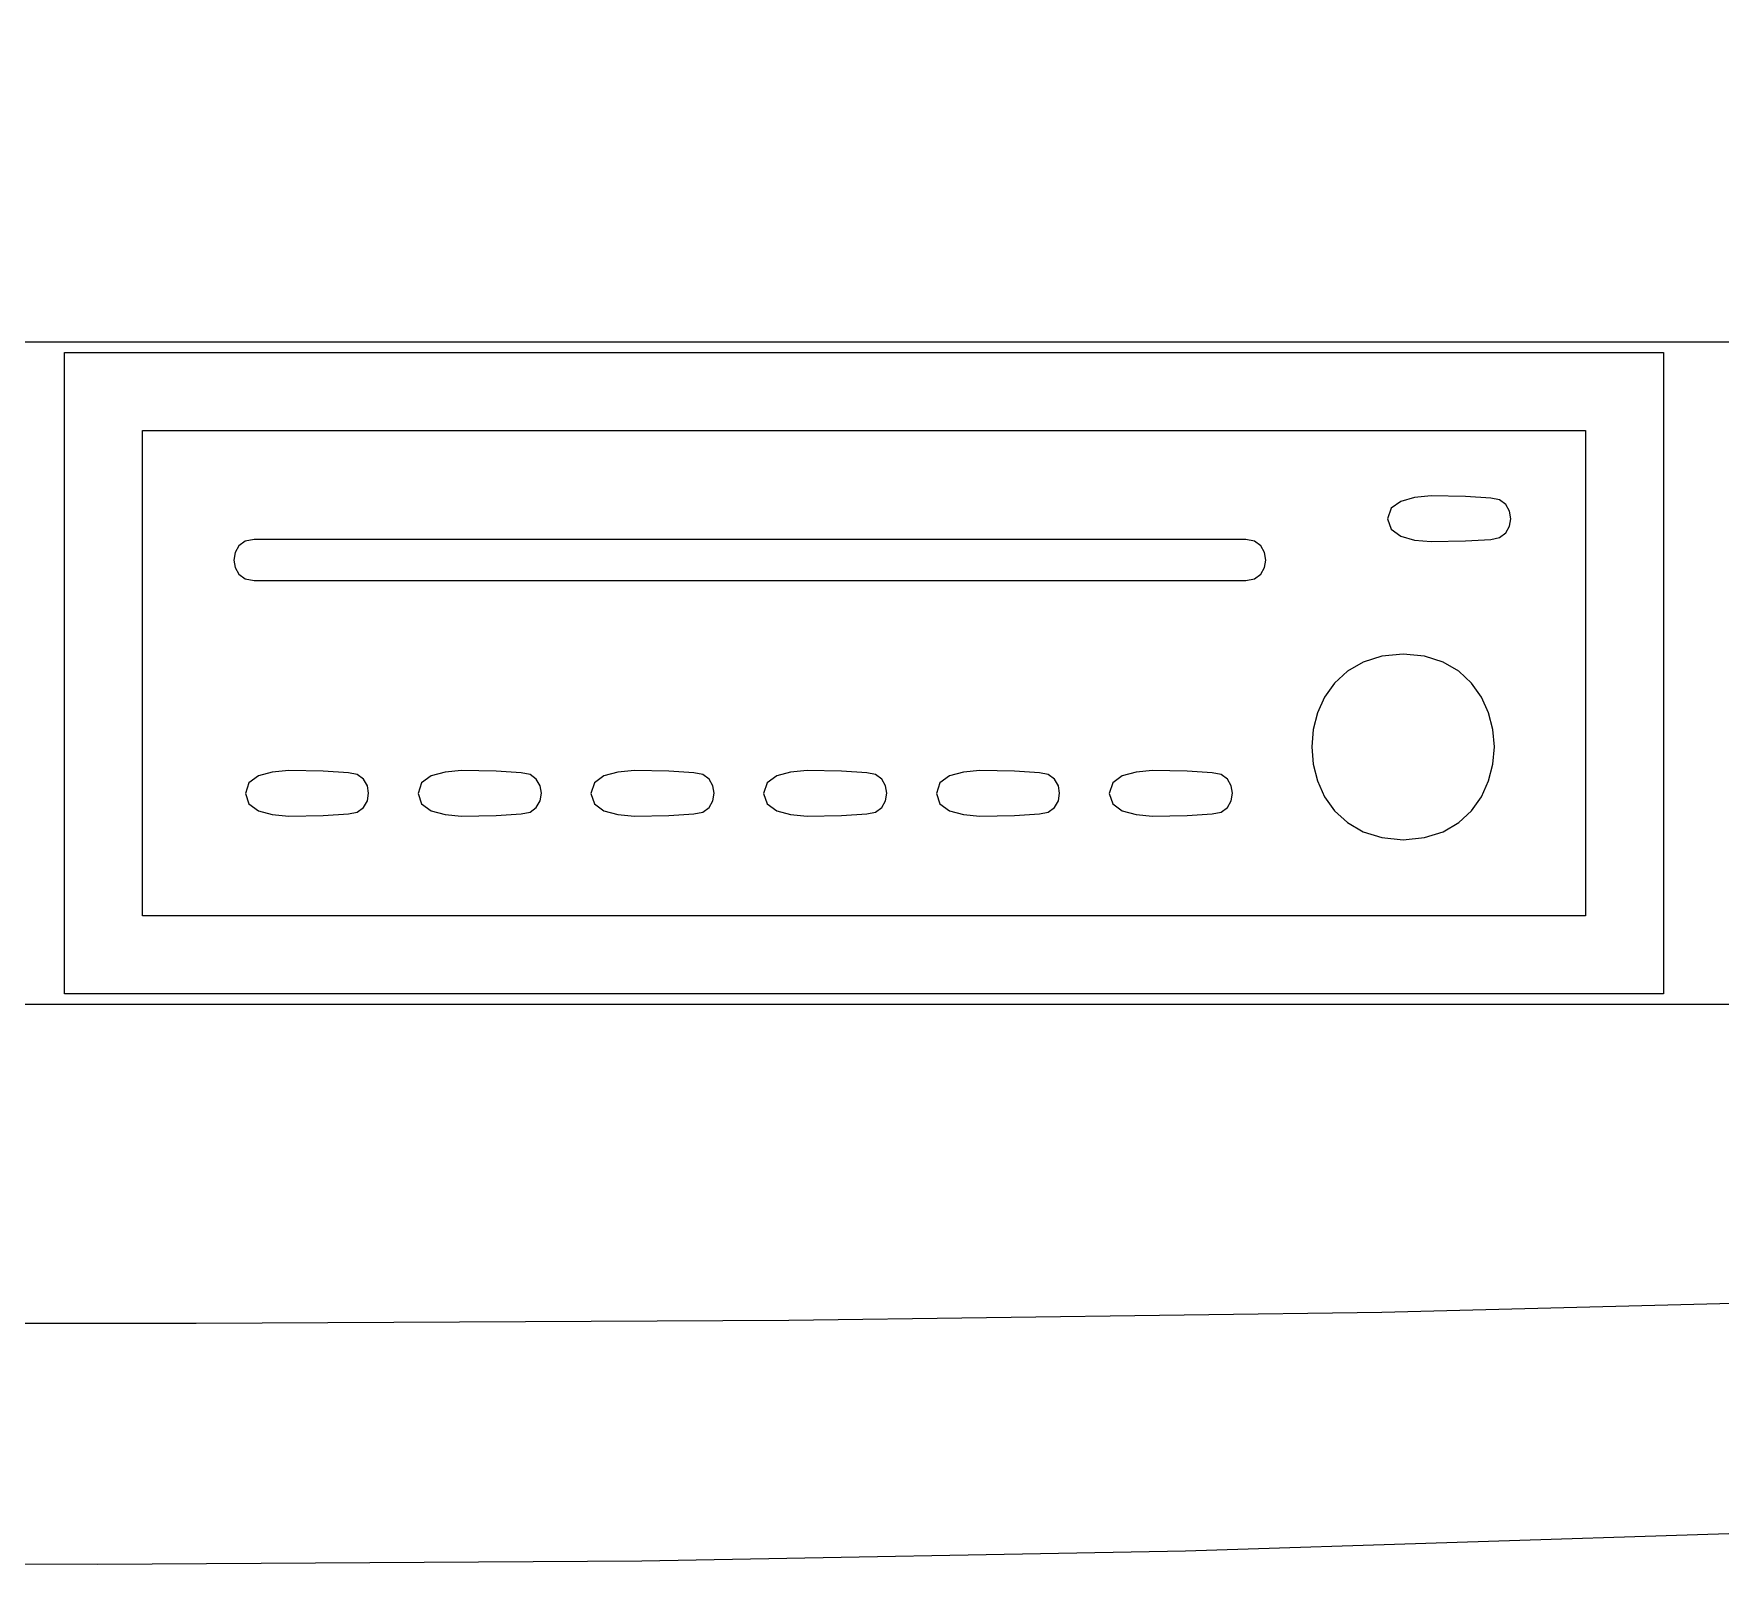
# Model space of a CAD drawing. Header units: centimetres. Extents: x -55 to 59, y -21 to 8.
# Drawn here: x 10.906 to 12.18, y -7.757 to -6.596 of the extents above; entities that cross this region are included whole.
import ezdxf

# ---------------------------------------------------------------- set-up
doc = ezdxf.new("R2010")
doc.units = ezdxf.units.CM
doc.header["$MEASUREMENT"] = 0
doc.layers.add('Camada 1', color=7, linetype='Continuous')

msp = doc.modelspace()

# ---------------------------------------------------------------- linework, layer by layer
at = {"layer": 'Camada 1', "color": 3, "lineweight": 9}
for points, knots in [([(9.23183, -7.85483), (9.23183, -7.85483), (13.74085, -7.85831), (13.74085, -7.85831), (13.74085, -7.85831), (13.74085, -7.85831), (17.8057, -4.70721), (17.8057, -4.70721), (17.8057, -4.70721), (17.8057, -4.70721), (8.83148, -4.71093), (8.83148, -4.71093), (8.83148, -4.71093), (8.83148, -4.71093), (9.23183, -7.85483), (9.23183, -7.85483)], [0, 0, 0, 0, 0.2, 0.2, 0.2, 0.2, 0.4, 0.4, 0.4, 0.4, 0.6, 0.6, 0.6, 0.6, 1, 1, 1, 1]), ([(9.99006, -6.85014), (9.99006, -6.85014), (9.95152, -6.00147), (9.95152, -6.00147), (9.95152, -6.00147), (9.95152, -6.00147), (9.91489, -4.88644), (9.91489, -4.88644), (9.91489, -4.88644), (9.91489, -4.88644), (14.12511, -4.88646), (14.12511, -4.88646), (14.12511, -4.88646), (14.12511, -4.88646), (14.02479, -7.33633), (14.02479, -7.33633), (14.02479, -7.33633), (14.02479, -7.33633), (14.01768, -7.34572), (14.01768, -7.34572), (14.01768, -7.34572), (14.01768, -7.34572), (14.00552, -7.35573), (14.00552, -7.35573), (14.00552, -7.35573), (14.00552, -7.35573), (13.97204, -7.37576), (13.97204, -7.37576), (13.97204, -7.37576), (13.97204, -7.37576), (13.93637, -7.39271), (13.93637, -7.39271), (13.93637, -7.39271), (13.93637, -7.39271), (13.91048, -7.4029), (13.91048, -7.4029), (13.91048, -7.4029), (13.91048, -7.4029), (13.65694, -7.45834), (13.65694, -7.45834), (13.65694, -7.45834), (13.65694, -7.45834), (13.05323, -7.51818), (13.05323, -7.51818), (13.05323, -7.51818), (13.05323, -7.51818), (12.36569, -7.54967), (12.36569, -7.54967), (12.36569, -7.54967), (12.36569, -7.54967), (11.92392, -7.56106), (11.92392, -7.56106), (11.92392, -7.56106), (11.92392, -7.56106), (11.47627, -7.56713), (11.47627, -7.56713), (11.47627, -7.56713), (11.47627, -7.56713), (11.02853, -7.56942), (11.02853, -7.56942), (11.02853, -7.56942), (11.02853, -7.56942), (10.58646, -7.56948), (10.58646, -7.56948), (10.58646, -7.56948), (10.58646, -7.56948), (10.03421, -7.56584), (10.03421, -7.56584), (10.03421, -7.56584), (10.03421, -7.56584), (9.99006, -6.85014), (9.99006, -6.85014)], [0, 0, 0, 0, 0.0526316, 0.0526316, 0.0526316, 0.0526316, 0.1052632, 0.1052632, 0.1052632, 0.1052632, 0.1578947, 0.1578947, 0.1578947, 0.1578947, 0.2105263, 0.2105263, 0.2105263, 0.2105263, 0.2631579, 0.2631579, 0.2631579, 0.2631579, 0.3157895, 0.3157895, 0.3157895, 0.3157895, 0.3684211, 0.3684211, 0.3684211, 0.3684211, 0.4210526, 0.4210526, 0.4210526, 0.4210526, 0.4736842, 0.4736842, 0.4736842, 0.4736842, 0.5263158, 0.5263158, 0.5263158, 0.5263158, 0.5789474, 0.5789474, 0.5789474, 0.5789474, 0.6315789, 0.6315789, 0.6315789, 0.6315789, 0.6842105, 0.6842105, 0.6842105, 0.6842105, 0.7368421, 0.7368421, 0.7368421, 0.7368421, 0.7894737, 0.7894737, 0.7894737, 0.7894737, 0.8421053, 0.8421053, 0.8421053, 0.8421053, 0.8947368, 0.8947368, 0.8947368, 0.8947368, 1, 1, 1, 1])]:
    msp.add_open_spline(points, degree=3, knots=knots, dxfattribs=at)
at = {"layer": 'Camada 1', "color": 1, "lineweight": 9}
for points, knots in [([(17.69174, -4.70727), (17.69174, -4.70727), (16.76242, -5.44997), (16.76242, -5.44997), (16.76242, -5.44997), (16.76242, -5.44997), (16.30551, -5.8126), (16.30551, -5.8126), (16.30551, -5.8126), (16.30551, -5.8126), (15.85048, -6.17021), (15.85048, -6.17021), (15.85048, -6.17021), (15.85048, -6.17021), (15.39488, -6.52341), (15.39488, -6.52341), (15.39488, -6.52341), (15.39488, -6.52341), (14.93624, -6.87281), (14.93624, -6.87281), (14.93624, -6.87281), (14.93624, -6.87281), (14.47211, -7.21901), (14.47211, -7.21901), (14.47211, -7.21901), (14.47211, -7.21901), (14.23722, -7.3911), (14.23722, -7.3911), (14.23722, -7.3911), (14.23722, -7.3911), (14.00003, -7.56262), (14.00003, -7.56262), (14.00003, -7.56262), (14.00003, -7.56262), (13.98093, -7.57044), (13.98093, -7.57044), (13.98093, -7.57044), (13.98093, -7.57044), (13.94592, -7.57889), (13.94592, -7.57889), (13.94592, -7.57889), (13.94592, -7.57889), (13.83686, -7.59705), (13.83686, -7.59705), (13.83686, -7.59705), (13.83686, -7.59705), (13.6903, -7.61598), (13.6903, -7.61598), (13.6903, -7.61598), (13.6903, -7.61598), (13.5237, -7.63454), (13.5237, -7.63454), (13.5237, -7.63454), (13.5237, -7.63454), (13.20018, -7.6661), (13.20018, -7.6661), (13.20018, -7.6661), (13.20018, -7.6661), (13.00591, -7.68272), (13.00591, -7.68272), (13.00591, -7.68272), (13.00591, -7.68272), (12.80115, -7.69691), (12.80115, -7.69691), (12.80115, -7.69691), (12.80115, -7.69691), (12.59626, -7.70922), (12.59626, -7.70922), (12.59626, -7.70922), (12.59626, -7.70922), (12.18617, -7.72861), (12.18617, -7.72861), (12.18617, -7.72861), (12.18617, -7.72861), (11.77575, -7.74164), (11.77575, -7.74164), (11.77575, -7.74164), (11.77575, -7.74164), (11.36511, -7.74909), (11.36511, -7.74909), (11.36511, -7.74909), (11.36511, -7.74909), (10.95438, -7.75172), (10.95438, -7.75172), (10.95438, -7.75172), (10.95438, -7.75172), (10.54367, -7.75031), (10.54367, -7.75031), (10.54367, -7.75031), (10.54367, -7.75031), (10.13308, -7.74562), (10.13308, -7.74562), (10.13308, -7.74562), (10.13308, -7.74562), (9.72275, -7.73842), (9.72275, -7.73842), (9.72275, -7.73842), (9.72275, -7.73842), (9.69229, -7.73589), (9.69229, -7.73589), (9.69229, -7.73589), (9.69229, -7.73589), (9.66338, -7.72958), (9.66338, -7.72958), (9.66338, -7.72958), (9.66338, -7.72958), (9.63632, -7.71957), (9.63632, -7.71957), (9.63632, -7.71957), (9.63632, -7.71957), (9.61138, -7.70591), (9.61138, -7.70591), (9.61138, -7.70591), (9.61138, -7.70591), (9.58884, -7.68867), (9.58884, -7.68867), (9.58884, -7.68867), (9.58884, -7.68867), (9.56896, -7.66791), (9.56896, -7.66791), (9.56896, -7.66791), (9.56896, -7.66791), (9.55204, -7.64369), (9.55204, -7.64369), (9.55204, -7.64369), (9.55204, -7.64369), (9.53834, -7.61608), (9.53834, -7.61608), (9.53834, -7.61608), (9.53834, -7.61608), (9.53282, -7.59176), (9.53282, -7.59176), (9.53282, -7.59176), (9.53282, -7.59176), (9.5244, -7.54044), (9.5244, -7.54044), (9.5244, -7.54044), (9.5244, -7.54044), (9.50055, -7.3718), (9.50055, -7.3718), (9.50055, -7.3718), (9.50055, -7.3718), (9.43685, -6.87569), (9.43685, -6.87569), (9.43685, -6.87569), (9.43685, -6.87569), (9.37471, -6.36801), (9.37471, -6.36801), (9.37471, -6.36801), (9.37471, -6.36801), (9.34159, -6.08903), (9.34159, -6.08903), (9.34159, -6.08903), (9.34159, -6.08903), (9.20104, -4.70997), (9.20104, -4.70997)], [0, 0, 0, 0, 0.025, 0.025, 0.025, 0.025, 0.05, 0.05, 0.05, 0.05, 0.075, 0.075, 0.075, 0.075, 0.1, 0.1, 0.1, 0.1, 0.125, 0.125, 0.125, 0.125, 0.15, 0.15, 0.15, 0.15, 0.175, 0.175, 0.175, 0.175, 0.2, 0.2, 0.2, 0.2, 0.225, 0.225, 0.225, 0.225, 0.25, 0.25, 0.25, 0.25, 0.275, 0.275, 0.275, 0.275, 0.3, 0.3, 0.3, 0.3, 0.325, 0.325, 0.325, 0.325, 0.35, 0.35, 0.35, 0.35, 0.375, 0.375, 0.375, 0.375, 0.4, 0.4, 0.4, 0.4, 0.425, 0.425, 0.425, 0.425, 0.45, 0.45, 0.45, 0.45, 0.475, 0.475, 0.475, 0.475, 0.5, 0.5, 0.5, 0.5, 0.525, 0.525, 0.525, 0.525, 0.55, 0.55, 0.55, 0.55, 0.575, 0.575, 0.575, 0.575, 0.6, 0.6, 0.6, 0.6, 0.625, 0.625, 0.625, 0.625, 0.65, 0.65, 0.65, 0.65, 0.675, 0.675, 0.675, 0.675, 0.7, 0.7, 0.7, 0.7, 0.725, 0.725, 0.725, 0.725, 0.75, 0.75, 0.75, 0.75, 0.775, 0.775, 0.775, 0.775, 0.8, 0.8, 0.8, 0.8, 0.825, 0.825, 0.825, 0.825, 0.85, 0.85, 0.85, 0.85, 0.875, 0.875, 0.875, 0.875, 0.9, 0.9, 0.9, 0.9, 0.925, 0.925, 0.925, 0.925, 0.95, 0.95, 0.95, 0.95, 1, 1, 1, 1]), ([(12.13677, -7.32059), (12.13677, -7.32059), (12.13677, -6.83636), (12.13677, -6.83636), (12.13677, -6.83636), (12.13677, -6.83636), (10.92926, -6.83636), (10.92926, -6.83636), (10.92926, -6.83636), (10.92926, -6.83636), (10.92926, -7.32059), (10.92926, -7.32059), (10.92926, -7.32059), (10.92926, -7.32059), (12.13677, -7.32059), (12.13677, -7.32059)], [0, 0, 0, 0, 0.2, 0.2, 0.2, 0.2, 0.4, 0.4, 0.4, 0.4, 0.6, 0.6, 0.6, 0.6, 1, 1, 1, 1]), ([(12.0779, -7.26173), (12.0779, -7.26173), (12.0779, -6.89523), (12.0779, -6.89523), (12.0779, -6.89523), (12.0779, -6.89523), (10.98812, -6.89523), (10.98812, -6.89523), (10.98812, -6.89523), (10.98812, -6.89523), (10.98812, -7.26173), (10.98812, -7.26173), (10.98812, -7.26173), (10.98812, -7.26173), (12.0779, -7.26173), (12.0779, -7.26173)], [0, 0, 0, 0, 0.2, 0.2, 0.2, 0.2, 0.4, 0.4, 0.4, 0.4, 0.6, 0.6, 0.6, 0.6, 1, 1, 1, 1]), ([(12.0129, -6.97616), (12.0129, -6.97616), (12.00625, -6.9775), (12.00625, -6.9775), (12.00625, -6.9775), (12.00625, -6.9775), (11.98725, -6.97863), (11.98725, -6.97863), (11.98725, -6.97863), (11.98725, -6.97863), (11.96124, -6.97921), (11.96124, -6.97921), (11.96124, -6.97921), (11.96124, -6.97921), (11.94875, -6.97799), (11.94875, -6.97799), (11.94875, -6.97799), (11.94875, -6.97799), (11.93827, -6.97505), (11.93827, -6.97505), (11.93827, -6.97505), (11.93827, -6.97505), (11.93107, -6.96986), (11.93107, -6.96986), (11.93107, -6.96986), (11.93107, -6.96986), (11.92838, -6.96191), (11.92838, -6.96191), (11.92838, -6.96191), (11.92838, -6.96191), (11.93107, -6.95397), (11.93107, -6.95397), (11.93107, -6.95397), (11.93107, -6.95397), (11.93828, -6.9488), (11.93828, -6.9488), (11.93828, -6.9488), (11.93828, -6.9488), (11.94875, -6.94586), (11.94875, -6.94586), (11.94875, -6.94586), (11.94875, -6.94586), (11.96125, -6.94463), (11.96125, -6.94463), (11.96125, -6.94463), (11.96125, -6.94463), (11.98726, -6.94521), (11.98726, -6.94521), (11.98726, -6.94521), (11.98726, -6.94521), (12.00625, -6.94634), (12.00625, -6.94634), (12.00625, -6.94634), (12.00625, -6.94634), (12.0129, -6.94768), (12.0129, -6.94768), (12.0129, -6.94768), (12.0129, -6.94768), (12.01764, -6.95121), (12.01764, -6.95121), (12.01764, -6.95121), (12.01764, -6.95121), (12.02049, -6.9562), (12.02049, -6.9562), (12.02049, -6.9562), (12.02049, -6.9562), (12.02144, -6.96192), (12.02144, -6.96192), (12.02144, -6.96192), (12.02144, -6.96192), (12.02049, -6.96764), (12.02049, -6.96764), (12.02049, -6.96764), (12.02049, -6.96764), (12.01764, -6.97263), (12.01764, -6.97263), (12.01764, -6.97263), (12.01764, -6.97263), (12.0129, -6.97616), (12.0129, -6.97616)], [0, 0, 0, 0, 0.047619, 0.047619, 0.047619, 0.047619, 0.0952381, 0.0952381, 0.0952381, 0.0952381, 0.1428571, 0.1428571, 0.1428571, 0.1428571, 0.1904762, 0.1904762, 0.1904762, 0.1904762, 0.2380952, 0.2380952, 0.2380952, 0.2380952, 0.2857143, 0.2857143, 0.2857143, 0.2857143, 0.3333333, 0.3333333, 0.3333333, 0.3333333, 0.3809524, 0.3809524, 0.3809524, 0.3809524, 0.4285714, 0.4285714, 0.4285714, 0.4285714, 0.4761905, 0.4761905, 0.4761905, 0.4761905, 0.5238095, 0.5238095, 0.5238095, 0.5238095, 0.5714286, 0.5714286, 0.5714286, 0.5714286, 0.6190476, 0.6190476, 0.6190476, 0.6190476, 0.6666667, 0.6666667, 0.6666667, 0.6666667, 0.7142857, 0.7142857, 0.7142857, 0.7142857, 0.7619048, 0.7619048, 0.7619048, 0.7619048, 0.8095238, 0.8095238, 0.8095238, 0.8095238, 0.8571429, 0.8571429, 0.8571429, 0.8571429, 0.9047619, 0.9047619, 0.9047619, 0.9047619, 1, 1, 1, 1]), ([(11.82792, -7.00731), (11.82792, -7.00731), (11.82127, -7.00865), (11.82127, -7.00865), (11.82127, -7.00865), (11.82127, -7.00865), (11.07232, -7.00865), (11.07232, -7.00865), (11.07232, -7.00865), (11.07232, -7.00865), (11.06568, -7.00731), (11.06568, -7.00731), (11.06568, -7.00731), (11.06568, -7.00731), (11.06093, -7.00378), (11.06093, -7.00378), (11.06093, -7.00378), (11.06093, -7.00378), (11.05808, -6.99879), (11.05808, -6.99879), (11.05808, -6.99879), (11.05808, -6.99879), (11.05713, -6.99307), (11.05713, -6.99307), (11.05713, -6.99307), (11.05713, -6.99307), (11.05808, -6.98735), (11.05808, -6.98735), (11.05808, -6.98735), (11.05808, -6.98735), (11.06093, -6.98236), (11.06093, -6.98236), (11.06093, -6.98236), (11.06093, -6.98236), (11.06568, -6.97883), (11.06568, -6.97883), (11.06568, -6.97883), (11.06568, -6.97883), (11.07232, -6.9775), (11.07232, -6.9775), (11.07232, -6.9775), (11.07232, -6.9775), (11.82127, -6.9775), (11.82127, -6.9775), (11.82127, -6.9775), (11.82127, -6.9775), (11.82792, -6.97883), (11.82792, -6.97883), (11.82792, -6.97883), (11.82792, -6.97883), (11.83267, -6.98236), (11.83267, -6.98236), (11.83267, -6.98236), (11.83267, -6.98236), (11.83552, -6.98735), (11.83552, -6.98735), (11.83552, -6.98735), (11.83552, -6.98735), (11.83647, -6.99307), (11.83647, -6.99307), (11.83647, -6.99307), (11.83647, -6.99307), (11.83552, -6.99879), (11.83552, -6.99879), (11.83552, -6.99879), (11.83552, -6.99879), (11.83267, -7.00378), (11.83267, -7.00378), (11.83267, -7.00378), (11.83267, -7.00378), (11.82792, -7.00731), (11.82792, -7.00731)], [0, 0, 0, 0, 0.0526316, 0.0526316, 0.0526316, 0.0526316, 0.1052632, 0.1052632, 0.1052632, 0.1052632, 0.1578947, 0.1578947, 0.1578947, 0.1578947, 0.2105263, 0.2105263, 0.2105263, 0.2105263, 0.2631579, 0.2631579, 0.2631579, 0.2631579, 0.3157895, 0.3157895, 0.3157895, 0.3157895, 0.3684211, 0.3684211, 0.3684211, 0.3684211, 0.4210526, 0.4210526, 0.4210526, 0.4210526, 0.4736842, 0.4736842, 0.4736842, 0.4736842, 0.5263158, 0.5263158, 0.5263158, 0.5263158, 0.5789474, 0.5789474, 0.5789474, 0.5789474, 0.6315789, 0.6315789, 0.6315789, 0.6315789, 0.6842105, 0.6842105, 0.6842105, 0.6842105, 0.7368421, 0.7368421, 0.7368421, 0.7368421, 0.7894737, 0.7894737, 0.7894737, 0.7894737, 0.8421053, 0.8421053, 0.8421053, 0.8421053, 0.8947368, 0.8947368, 0.8947368, 0.8947368, 1, 1, 1, 1]), ([(11.95622, -7.20276), (11.95622, -7.20276), (11.94006, -7.20433), (11.94006, -7.20433), (11.94006, -7.20433), (11.94006, -7.20433), (11.9239, -7.20276), (11.9239, -7.20276), (11.9239, -7.20276), (11.9239, -7.20276), (11.90989, -7.19831), (11.90989, -7.19831), (11.90989, -7.19831), (11.90989, -7.19831), (11.89804, -7.19139), (11.89804, -7.19139), (11.89804, -7.19139), (11.89804, -7.19139), (11.88835, -7.18243), (11.88835, -7.18243), (11.88835, -7.18243), (11.88835, -7.18243), (11.8808, -7.17182), (11.8808, -7.17182), (11.8808, -7.17182), (11.8808, -7.17182), (11.87542, -7.15997), (11.87542, -7.15997), (11.87542, -7.15997), (11.87542, -7.15997), (11.87218, -7.14731), (11.87218, -7.14731), (11.87218, -7.14731), (11.87218, -7.14731), (11.87111, -7.13423), (11.87111, -7.13423), (11.87111, -7.13423), (11.87111, -7.13423), (11.87218, -7.12116), (11.87218, -7.12116), (11.87218, -7.12116), (11.87218, -7.12116), (11.87542, -7.1085), (11.87542, -7.1085), (11.87542, -7.1085), (11.87542, -7.1085), (11.8808, -7.09665), (11.8808, -7.09665), (11.8808, -7.09665), (11.8808, -7.09665), (11.88834, -7.08604), (11.88834, -7.08604), (11.88834, -7.08604), (11.88834, -7.08604), (11.89804, -7.07708), (11.89804, -7.07708), (11.89804, -7.07708), (11.89804, -7.07708), (11.90989, -7.07016), (11.90989, -7.07016), (11.90989, -7.07016), (11.90989, -7.07016), (11.9239, -7.06571), (11.9239, -7.06571), (11.9239, -7.06571), (11.9239, -7.06571), (11.94006, -7.06414), (11.94006, -7.06414), (11.94006, -7.06414), (11.94006, -7.06414), (11.95622, -7.06571), (11.95622, -7.06571), (11.95622, -7.06571), (11.95622, -7.06571), (11.97022, -7.07016), (11.97022, -7.07016), (11.97022, -7.07016), (11.97022, -7.07016), (11.98207, -7.07708), (11.98207, -7.07708), (11.98207, -7.07708), (11.98207, -7.07708), (11.99177, -7.08604), (11.99177, -7.08604), (11.99177, -7.08604), (11.99177, -7.08604), (11.99931, -7.09665), (11.99931, -7.09665), (11.99931, -7.09665), (11.99931, -7.09665), (12.00469, -7.1085), (12.00469, -7.1085), (12.00469, -7.1085), (12.00469, -7.1085), (12.00793, -7.12116), (12.00793, -7.12116), (12.00793, -7.12116), (12.00793, -7.12116), (12.009, -7.13423), (12.009, -7.13423), (12.009, -7.13423), (12.009, -7.13423), (12.00793, -7.14731), (12.00793, -7.14731), (12.00793, -7.14731), (12.00793, -7.14731), (12.00469, -7.15997), (12.00469, -7.15997), (12.00469, -7.15997), (12.00469, -7.15997), (11.99931, -7.17182), (11.99931, -7.17182), (11.99931, -7.17182), (11.99931, -7.17182), (11.99177, -7.18243), (11.99177, -7.18243), (11.99177, -7.18243), (11.99177, -7.18243), (11.98207, -7.19139), (11.98207, -7.19139), (11.98207, -7.19139), (11.98207, -7.19139), (11.97022, -7.19831), (11.97022, -7.19831), (11.97022, -7.19831), (11.97022, -7.19831), (11.95622, -7.20276), (11.95622, -7.20276)], [0, 0, 0, 0, 0.030303, 0.030303, 0.030303, 0.030303, 0.0606061, 0.0606061, 0.0606061, 0.0606061, 0.0909091, 0.0909091, 0.0909091, 0.0909091, 0.1212121, 0.1212121, 0.1212121, 0.1212121, 0.1515152, 0.1515152, 0.1515152, 0.1515152, 0.1818182, 0.1818182, 0.1818182, 0.1818182, 0.2121212, 0.2121212, 0.2121212, 0.2121212, 0.2424242, 0.2424242, 0.2424242, 0.2424242, 0.2727273, 0.2727273, 0.2727273, 0.2727273, 0.3030303, 0.3030303, 0.3030303, 0.3030303, 0.3333333, 0.3333333, 0.3333333, 0.3333333, 0.3636364, 0.3636364, 0.3636364, 0.3636364, 0.3939394, 0.3939394, 0.3939394, 0.3939394, 0.4242424, 0.4242424, 0.4242424, 0.4242424, 0.4545455, 0.4545455, 0.4545455, 0.4545455, 0.4848485, 0.4848485, 0.4848485, 0.4848485, 0.5151515, 0.5151515, 0.5151515, 0.5151515, 0.5454545, 0.5454545, 0.5454545, 0.5454545, 0.5757576, 0.5757576, 0.5757576, 0.5757576, 0.6060606, 0.6060606, 0.6060606, 0.6060606, 0.6363636, 0.6363636, 0.6363636, 0.6363636, 0.6666667, 0.6666667, 0.6666667, 0.6666667, 0.6969697, 0.6969697, 0.6969697, 0.6969697, 0.7272727, 0.7272727, 0.7272727, 0.7272727, 0.7575758, 0.7575758, 0.7575758, 0.7575758, 0.7878788, 0.7878788, 0.7878788, 0.7878788, 0.8181818, 0.8181818, 0.8181818, 0.8181818, 0.8484848, 0.8484848, 0.8484848, 0.8484848, 0.8787879, 0.8787879, 0.8787879, 0.8787879, 0.9090909, 0.9090909, 0.9090909, 0.9090909, 0.9393939, 0.9393939, 0.9393939, 0.9393939, 1, 1, 1, 1]), ([(11.15028, -7.18352), (11.15028, -7.18352), (11.14364, -7.18486), (11.14364, -7.18486), (11.14364, -7.18486), (11.14364, -7.18486), (11.12463, -7.18599), (11.12463, -7.18599), (11.12463, -7.18599), (11.12463, -7.18599), (11.09861, -7.18657), (11.09861, -7.18657), (11.09861, -7.18657), (11.09861, -7.18657), (11.08612, -7.18535), (11.08612, -7.18535), (11.08612, -7.18535), (11.08612, -7.18535), (11.07564, -7.18241), (11.07564, -7.18241), (11.07564, -7.18241), (11.07564, -7.18241), (11.06843, -7.17723), (11.06843, -7.17723), (11.06843, -7.17723), (11.06843, -7.17723), (11.06575, -7.16929), (11.06575, -7.16929), (11.06575, -7.16929), (11.06575, -7.16929), (11.06843, -7.16134), (11.06843, -7.16134), (11.06843, -7.16134), (11.06843, -7.16134), (11.07564, -7.15616), (11.07564, -7.15616), (11.07564, -7.15616), (11.07564, -7.15616), (11.08612, -7.15322), (11.08612, -7.15322), (11.08612, -7.15322), (11.08612, -7.15322), (11.09862, -7.152), (11.09862, -7.152), (11.09862, -7.152), (11.09862, -7.152), (11.12463, -7.15258), (11.12463, -7.15258), (11.12463, -7.15258), (11.12463, -7.15258), (11.14364, -7.1537), (11.14364, -7.1537), (11.14364, -7.1537), (11.14364, -7.1537), (11.15028, -7.15504), (11.15028, -7.15504), (11.15028, -7.15504), (11.15028, -7.15504), (11.15503, -7.15857), (11.15503, -7.15857), (11.15503, -7.15857), (11.15503, -7.15857), (11.15788, -7.16356), (11.15788, -7.16356), (11.15788, -7.16356), (11.15788, -7.16356), (11.15883, -7.16928), (11.15883, -7.16928), (11.15883, -7.16928), (11.15883, -7.16928), (11.15788, -7.175), (11.15788, -7.175), (11.15788, -7.175), (11.15788, -7.175), (11.15503, -7.17999), (11.15503, -7.17999), (11.15503, -7.17999), (11.15503, -7.17999), (11.15028, -7.18352), (11.15028, -7.18352)], [0, 0, 0, 0, 0.047619, 0.047619, 0.047619, 0.047619, 0.0952381, 0.0952381, 0.0952381, 0.0952381, 0.1428571, 0.1428571, 0.1428571, 0.1428571, 0.1904762, 0.1904762, 0.1904762, 0.1904762, 0.2380952, 0.2380952, 0.2380952, 0.2380952, 0.2857143, 0.2857143, 0.2857143, 0.2857143, 0.3333333, 0.3333333, 0.3333333, 0.3333333, 0.3809524, 0.3809524, 0.3809524, 0.3809524, 0.4285714, 0.4285714, 0.4285714, 0.4285714, 0.4761905, 0.4761905, 0.4761905, 0.4761905, 0.5238095, 0.5238095, 0.5238095, 0.5238095, 0.5714286, 0.5714286, 0.5714286, 0.5714286, 0.6190476, 0.6190476, 0.6190476, 0.6190476, 0.6666667, 0.6666667, 0.6666667, 0.6666667, 0.7142857, 0.7142857, 0.7142857, 0.7142857, 0.7619048, 0.7619048, 0.7619048, 0.7619048, 0.8095238, 0.8095238, 0.8095238, 0.8095238, 0.8571429, 0.8571429, 0.8571429, 0.8571429, 0.9047619, 0.9047619, 0.9047619, 0.9047619, 1, 1, 1, 1]), ([(11.28074, -7.18352), (11.28074, -7.18352), (11.2741, -7.18486), (11.2741, -7.18486), (11.2741, -7.18486), (11.2741, -7.18486), (11.25509, -7.18599), (11.25509, -7.18599), (11.25509, -7.18599), (11.25509, -7.18599), (11.22907, -7.18657), (11.22907, -7.18657), (11.22907, -7.18657), (11.22907, -7.18657), (11.21658, -7.18535), (11.21658, -7.18535), (11.21658, -7.18535), (11.21658, -7.18535), (11.2061, -7.18241), (11.2061, -7.18241), (11.2061, -7.18241), (11.2061, -7.18241), (11.19889, -7.17723), (11.19889, -7.17723), (11.19889, -7.17723), (11.19889, -7.17723), (11.19621, -7.16929), (11.19621, -7.16929), (11.19621, -7.16929), (11.19621, -7.16929), (11.19889, -7.16134), (11.19889, -7.16134), (11.19889, -7.16134), (11.19889, -7.16134), (11.2061, -7.15616), (11.2061, -7.15616), (11.2061, -7.15616), (11.2061, -7.15616), (11.21658, -7.15322), (11.21658, -7.15322), (11.21658, -7.15322), (11.21658, -7.15322), (11.22908, -7.152), (11.22908, -7.152), (11.22908, -7.152), (11.22908, -7.152), (11.2551, -7.15258), (11.2551, -7.15258), (11.2551, -7.15258), (11.2551, -7.15258), (11.2741, -7.1537), (11.2741, -7.1537), (11.2741, -7.1537), (11.2741, -7.1537), (11.28074, -7.15504), (11.28074, -7.15504), (11.28074, -7.15504), (11.28074, -7.15504), (11.28549, -7.15857), (11.28549, -7.15857), (11.28549, -7.15857), (11.28549, -7.15857), (11.28834, -7.16356), (11.28834, -7.16356), (11.28834, -7.16356), (11.28834, -7.16356), (11.28929, -7.16928), (11.28929, -7.16928), (11.28929, -7.16928), (11.28929, -7.16928), (11.28834, -7.175), (11.28834, -7.175), (11.28834, -7.175), (11.28834, -7.175), (11.28549, -7.17999), (11.28549, -7.17999), (11.28549, -7.17999), (11.28549, -7.17999), (11.28074, -7.18352), (11.28074, -7.18352)], [0, 0, 0, 0, 0.047619, 0.047619, 0.047619, 0.047619, 0.0952381, 0.0952381, 0.0952381, 0.0952381, 0.1428571, 0.1428571, 0.1428571, 0.1428571, 0.1904762, 0.1904762, 0.1904762, 0.1904762, 0.2380952, 0.2380952, 0.2380952, 0.2380952, 0.2857143, 0.2857143, 0.2857143, 0.2857143, 0.3333333, 0.3333333, 0.3333333, 0.3333333, 0.3809524, 0.3809524, 0.3809524, 0.3809524, 0.4285714, 0.4285714, 0.4285714, 0.4285714, 0.4761905, 0.4761905, 0.4761905, 0.4761905, 0.5238095, 0.5238095, 0.5238095, 0.5238095, 0.5714286, 0.5714286, 0.5714286, 0.5714286, 0.6190476, 0.6190476, 0.6190476, 0.6190476, 0.6666667, 0.6666667, 0.6666667, 0.6666667, 0.7142857, 0.7142857, 0.7142857, 0.7142857, 0.7619048, 0.7619048, 0.7619048, 0.7619048, 0.8095238, 0.8095238, 0.8095238, 0.8095238, 0.8571429, 0.8571429, 0.8571429, 0.8571429, 0.9047619, 0.9047619, 0.9047619, 0.9047619, 1, 1, 1, 1]), ([(11.41121, -7.18352), (11.41121, -7.18352), (11.40456, -7.18486), (11.40456, -7.18486), (11.40456, -7.18486), (11.40456, -7.18486), (11.38555, -7.18599), (11.38555, -7.18599), (11.38555, -7.18599), (11.38555, -7.18599), (11.35954, -7.18657), (11.35954, -7.18657), (11.35954, -7.18657), (11.35954, -7.18657), (11.34704, -7.18535), (11.34704, -7.18535), (11.34704, -7.18535), (11.34704, -7.18535), (11.33656, -7.18241), (11.33656, -7.18241), (11.33656, -7.18241), (11.33656, -7.18241), (11.32935, -7.17723), (11.32935, -7.17723), (11.32935, -7.17723), (11.32935, -7.17723), (11.32667, -7.16929), (11.32667, -7.16929), (11.32667, -7.16929), (11.32667, -7.16929), (11.32935, -7.16134), (11.32935, -7.16134), (11.32935, -7.16134), (11.32935, -7.16134), (11.33656, -7.15616), (11.33656, -7.15616), (11.33656, -7.15616), (11.33656, -7.15616), (11.34704, -7.15322), (11.34704, -7.15322), (11.34704, -7.15322), (11.34704, -7.15322), (11.35954, -7.152), (11.35954, -7.152), (11.35954, -7.152), (11.35954, -7.152), (11.38556, -7.15258), (11.38556, -7.15258), (11.38556, -7.15258), (11.38556, -7.15258), (11.40456, -7.1537), (11.40456, -7.1537), (11.40456, -7.1537), (11.40456, -7.1537), (11.41121, -7.15504), (11.41121, -7.15504), (11.41121, -7.15504), (11.41121, -7.15504), (11.41595, -7.15857), (11.41595, -7.15857), (11.41595, -7.15857), (11.41595, -7.15857), (11.4188, -7.16356), (11.4188, -7.16356), (11.4188, -7.16356), (11.4188, -7.16356), (11.41975, -7.16928), (11.41975, -7.16928), (11.41975, -7.16928), (11.41975, -7.16928), (11.4188, -7.175), (11.4188, -7.175), (11.4188, -7.175), (11.4188, -7.175), (11.41595, -7.17999), (11.41595, -7.17999), (11.41595, -7.17999), (11.41595, -7.17999), (11.41121, -7.18352), (11.41121, -7.18352)], [0, 0, 0, 0, 0.047619, 0.047619, 0.047619, 0.047619, 0.0952381, 0.0952381, 0.0952381, 0.0952381, 0.1428571, 0.1428571, 0.1428571, 0.1428571, 0.1904762, 0.1904762, 0.1904762, 0.1904762, 0.2380952, 0.2380952, 0.2380952, 0.2380952, 0.2857143, 0.2857143, 0.2857143, 0.2857143, 0.3333333, 0.3333333, 0.3333333, 0.3333333, 0.3809524, 0.3809524, 0.3809524, 0.3809524, 0.4285714, 0.4285714, 0.4285714, 0.4285714, 0.4761905, 0.4761905, 0.4761905, 0.4761905, 0.5238095, 0.5238095, 0.5238095, 0.5238095, 0.5714286, 0.5714286, 0.5714286, 0.5714286, 0.6190476, 0.6190476, 0.6190476, 0.6190476, 0.6666667, 0.6666667, 0.6666667, 0.6666667, 0.7142857, 0.7142857, 0.7142857, 0.7142857, 0.7619048, 0.7619048, 0.7619048, 0.7619048, 0.8095238, 0.8095238, 0.8095238, 0.8095238, 0.8571429, 0.8571429, 0.8571429, 0.8571429, 0.9047619, 0.9047619, 0.9047619, 0.9047619, 1, 1, 1, 1]), ([(11.54168, -7.18352), (11.54168, -7.18352), (11.53503, -7.18486), (11.53503, -7.18486), (11.53503, -7.18486), (11.53503, -7.18486), (11.51602, -7.18599), (11.51602, -7.18599), (11.51602, -7.18599), (11.51602, -7.18599), (11.49001, -7.18657), (11.49001, -7.18657), (11.49001, -7.18657), (11.49001, -7.18657), (11.47751, -7.18535), (11.47751, -7.18535), (11.47751, -7.18535), (11.47751, -7.18535), (11.46703, -7.18241), (11.46703, -7.18241), (11.46703, -7.18241), (11.46703, -7.18241), (11.45982, -7.17723), (11.45982, -7.17723), (11.45982, -7.17723), (11.45982, -7.17723), (11.45714, -7.16929), (11.45714, -7.16929), (11.45714, -7.16929), (11.45714, -7.16929), (11.45982, -7.16134), (11.45982, -7.16134), (11.45982, -7.16134), (11.45982, -7.16134), (11.46703, -7.15616), (11.46703, -7.15616), (11.46703, -7.15616), (11.46703, -7.15616), (11.47752, -7.15322), (11.47752, -7.15322), (11.47752, -7.15322), (11.47752, -7.15322), (11.49001, -7.152), (11.49001, -7.152), (11.49001, -7.152), (11.49001, -7.152), (11.51603, -7.15258), (11.51603, -7.15258), (11.51603, -7.15258), (11.51603, -7.15258), (11.53503, -7.1537), (11.53503, -7.1537), (11.53503, -7.1537), (11.53503, -7.1537), (11.54168, -7.15504), (11.54168, -7.15504), (11.54168, -7.15504), (11.54168, -7.15504), (11.54643, -7.15857), (11.54643, -7.15857), (11.54643, -7.15857), (11.54643, -7.15857), (11.54928, -7.16356), (11.54928, -7.16356), (11.54928, -7.16356), (11.54928, -7.16356), (11.55023, -7.16928), (11.55023, -7.16928), (11.55023, -7.16928), (11.55023, -7.16928), (11.54928, -7.175), (11.54928, -7.175), (11.54928, -7.175), (11.54928, -7.175), (11.54643, -7.17999), (11.54643, -7.17999), (11.54643, -7.17999), (11.54643, -7.17999), (11.54168, -7.18352), (11.54168, -7.18352)], [0, 0, 0, 0, 0.047619, 0.047619, 0.047619, 0.047619, 0.0952381, 0.0952381, 0.0952381, 0.0952381, 0.1428571, 0.1428571, 0.1428571, 0.1428571, 0.1904762, 0.1904762, 0.1904762, 0.1904762, 0.2380952, 0.2380952, 0.2380952, 0.2380952, 0.2857143, 0.2857143, 0.2857143, 0.2857143, 0.3333333, 0.3333333, 0.3333333, 0.3333333, 0.3809524, 0.3809524, 0.3809524, 0.3809524, 0.4285714, 0.4285714, 0.4285714, 0.4285714, 0.4761905, 0.4761905, 0.4761905, 0.4761905, 0.5238095, 0.5238095, 0.5238095, 0.5238095, 0.5714286, 0.5714286, 0.5714286, 0.5714286, 0.6190476, 0.6190476, 0.6190476, 0.6190476, 0.6666667, 0.6666667, 0.6666667, 0.6666667, 0.7142857, 0.7142857, 0.7142857, 0.7142857, 0.7619048, 0.7619048, 0.7619048, 0.7619048, 0.8095238, 0.8095238, 0.8095238, 0.8095238, 0.8571429, 0.8571429, 0.8571429, 0.8571429, 0.9047619, 0.9047619, 0.9047619, 0.9047619, 1, 1, 1, 1]), ([(11.67214, -7.18352), (11.67214, -7.18352), (11.6655, -7.18486), (11.6655, -7.18486), (11.6655, -7.18486), (11.6655, -7.18486), (11.64649, -7.18599), (11.64649, -7.18599), (11.64649, -7.18599), (11.64649, -7.18599), (11.62047, -7.18657), (11.62047, -7.18657), (11.62047, -7.18657), (11.62047, -7.18657), (11.60798, -7.18535), (11.60798, -7.18535), (11.60798, -7.18535), (11.60798, -7.18535), (11.5975, -7.18241), (11.5975, -7.18241), (11.5975, -7.18241), (11.5975, -7.18241), (11.59029, -7.17723), (11.59029, -7.17723), (11.59029, -7.17723), (11.59029, -7.17723), (11.5876, -7.16929), (11.5876, -7.16929), (11.5876, -7.16929), (11.5876, -7.16929), (11.59029, -7.16134), (11.59029, -7.16134), (11.59029, -7.16134), (11.59029, -7.16134), (11.5975, -7.15616), (11.5975, -7.15616), (11.5975, -7.15616), (11.5975, -7.15616), (11.60798, -7.15322), (11.60798, -7.15322), (11.60798, -7.15322), (11.60798, -7.15322), (11.62048, -7.152), (11.62048, -7.152), (11.62048, -7.152), (11.62048, -7.152), (11.6465, -7.15258), (11.6465, -7.15258), (11.6465, -7.15258), (11.6465, -7.15258), (11.6655, -7.1537), (11.6655, -7.1537), (11.6655, -7.1537), (11.6655, -7.1537), (11.67214, -7.15504), (11.67214, -7.15504), (11.67214, -7.15504), (11.67214, -7.15504), (11.67689, -7.15857), (11.67689, -7.15857), (11.67689, -7.15857), (11.67689, -7.15857), (11.67973, -7.16356), (11.67973, -7.16356), (11.67973, -7.16356), (11.67973, -7.16356), (11.68068, -7.16928), (11.68068, -7.16928), (11.68068, -7.16928), (11.68068, -7.16928), (11.67973, -7.175), (11.67973, -7.175), (11.67973, -7.175), (11.67973, -7.175), (11.67689, -7.17999), (11.67689, -7.17999), (11.67689, -7.17999), (11.67689, -7.17999), (11.67214, -7.18352), (11.67214, -7.18352)], [0, 0, 0, 0, 0.047619, 0.047619, 0.047619, 0.047619, 0.0952381, 0.0952381, 0.0952381, 0.0952381, 0.1428571, 0.1428571, 0.1428571, 0.1428571, 0.1904762, 0.1904762, 0.1904762, 0.1904762, 0.2380952, 0.2380952, 0.2380952, 0.2380952, 0.2857143, 0.2857143, 0.2857143, 0.2857143, 0.3333333, 0.3333333, 0.3333333, 0.3333333, 0.3809524, 0.3809524, 0.3809524, 0.3809524, 0.4285714, 0.4285714, 0.4285714, 0.4285714, 0.4761905, 0.4761905, 0.4761905, 0.4761905, 0.5238095, 0.5238095, 0.5238095, 0.5238095, 0.5714286, 0.5714286, 0.5714286, 0.5714286, 0.6190476, 0.6190476, 0.6190476, 0.6190476, 0.6666667, 0.6666667, 0.6666667, 0.6666667, 0.7142857, 0.7142857, 0.7142857, 0.7142857, 0.7619048, 0.7619048, 0.7619048, 0.7619048, 0.8095238, 0.8095238, 0.8095238, 0.8095238, 0.8571429, 0.8571429, 0.8571429, 0.8571429, 0.9047619, 0.9047619, 0.9047619, 0.9047619, 1, 1, 1, 1]), ([(11.8026, -7.18352), (11.8026, -7.18352), (11.79596, -7.18486), (11.79596, -7.18486), (11.79596, -7.18486), (11.79596, -7.18486), (11.77695, -7.18599), (11.77695, -7.18599), (11.77695, -7.18599), (11.77695, -7.18599), (11.75094, -7.18657), (11.75094, -7.18657), (11.75094, -7.18657), (11.75094, -7.18657), (11.73844, -7.18535), (11.73844, -7.18535), (11.73844, -7.18535), (11.73844, -7.18535), (11.72796, -7.18241), (11.72796, -7.18241), (11.72796, -7.18241), (11.72796, -7.18241), (11.72076, -7.17723), (11.72076, -7.17723), (11.72076, -7.17723), (11.72076, -7.17723), (11.71808, -7.16929), (11.71808, -7.16929), (11.71808, -7.16929), (11.71808, -7.16929), (11.72076, -7.16134), (11.72076, -7.16134), (11.72076, -7.16134), (11.72076, -7.16134), (11.72797, -7.15616), (11.72797, -7.15616), (11.72797, -7.15616), (11.72797, -7.15616), (11.73845, -7.15322), (11.73845, -7.15322), (11.73845, -7.15322), (11.73845, -7.15322), (11.75095, -7.152), (11.75095, -7.152), (11.75095, -7.152), (11.75095, -7.152), (11.77696, -7.15258), (11.77696, -7.15258), (11.77696, -7.15258), (11.77696, -7.15258), (11.79596, -7.1537), (11.79596, -7.1537), (11.79596, -7.1537), (11.79596, -7.1537), (11.8026, -7.15504), (11.8026, -7.15504), (11.8026, -7.15504), (11.8026, -7.15504), (11.80735, -7.15857), (11.80735, -7.15857), (11.80735, -7.15857), (11.80735, -7.15857), (11.8102, -7.16356), (11.8102, -7.16356), (11.8102, -7.16356), (11.8102, -7.16356), (11.81115, -7.16928), (11.81115, -7.16928), (11.81115, -7.16928), (11.81115, -7.16928), (11.8102, -7.175), (11.8102, -7.175), (11.8102, -7.175), (11.8102, -7.175), (11.80735, -7.17999), (11.80735, -7.17999), (11.80735, -7.17999), (11.80735, -7.17999), (11.8026, -7.18352), (11.8026, -7.18352)], [0, 0, 0, 0, 0.047619, 0.047619, 0.047619, 0.047619, 0.0952381, 0.0952381, 0.0952381, 0.0952381, 0.1428571, 0.1428571, 0.1428571, 0.1428571, 0.1904762, 0.1904762, 0.1904762, 0.1904762, 0.2380952, 0.2380952, 0.2380952, 0.2380952, 0.2857143, 0.2857143, 0.2857143, 0.2857143, 0.3333333, 0.3333333, 0.3333333, 0.3333333, 0.3809524, 0.3809524, 0.3809524, 0.3809524, 0.4285714, 0.4285714, 0.4285714, 0.4285714, 0.4761905, 0.4761905, 0.4761905, 0.4761905, 0.5238095, 0.5238095, 0.5238095, 0.5238095, 0.5714286, 0.5714286, 0.5714286, 0.5714286, 0.6190476, 0.6190476, 0.6190476, 0.6190476, 0.6666667, 0.6666667, 0.6666667, 0.6666667, 0.7142857, 0.7142857, 0.7142857, 0.7142857, 0.7619048, 0.7619048, 0.7619048, 0.7619048, 0.8095238, 0.8095238, 0.8095238, 0.8095238, 0.8571429, 0.8571429, 0.8571429, 0.8571429, 0.9047619, 0.9047619, 0.9047619, 0.9047619, 1, 1, 1, 1])]:
    msp.add_open_spline(points, degree=3, knots=knots, dxfattribs=at)
at = {"layer": 'Camada 1', "color": 2, "lineweight": 9}
msp.add_open_spline([(10.74902, -6.82827), (10.74902, -6.82827), (10.69083, -6.82827), (10.69083, -6.82827), (10.69083, -6.82827), (10.69083, -6.82827), (10.38202, -6.82827), (10.38202, -6.82827), (10.38202, -6.82827), (10.38202, -6.82827), (10.18185, -7.3287), (10.18185, -7.3287), (10.18185, -7.3287), (10.18185, -7.3287), (12.88418, -7.3287), (12.88418, -7.3287), (12.88418, -7.3287), (12.88418, -7.3287), (12.68401, -6.82827), (12.68401, -6.82827), (12.68401, -6.82827), (12.68401, -6.82827), (10.74902, -6.82827), (10.74902, -6.82827)], degree=3, knots=[0, 0, 0, 0, 0.1428571, 0.1428571, 0.1428571, 0.1428571, 0.2857143, 0.2857143, 0.2857143, 0.2857143, 0.4285714, 0.4285714, 0.4285714, 0.4285714, 0.5714286, 0.5714286, 0.5714286, 0.5714286, 0.7142857, 0.7142857, 0.7142857, 0.7142857, 1, 1, 1, 1], dxfattribs=at)

doc.saveas('drawing.dxf')
